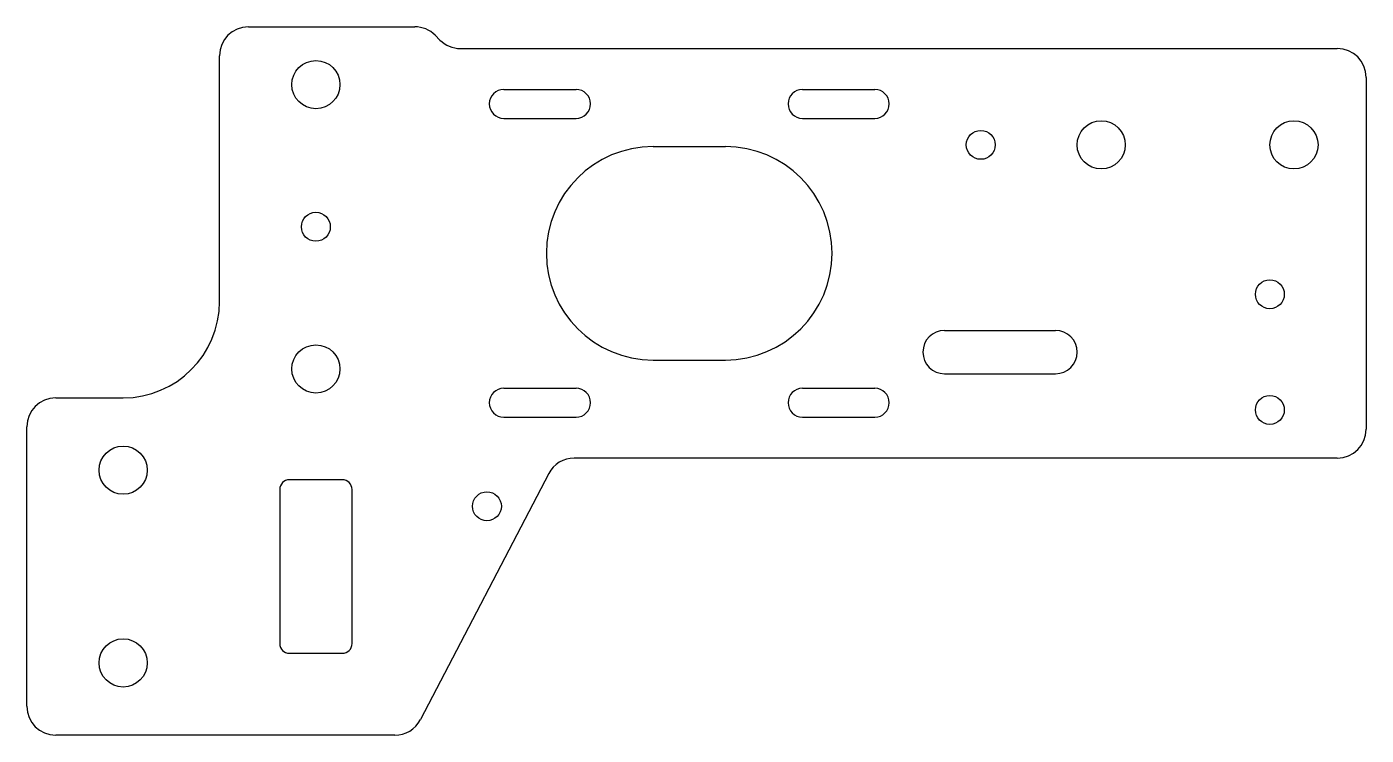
# Model space of a CAD drawing. Extents: x -20 to 119, y -50 to 24.
import ezdxf

# ---------------------------------------------------------------- set-up
doc = ezdxf.new("R2010")
doc.units = 0
doc.layers.add('Pad_cs', color=7, linetype='CONTINUOUS')

msp = doc.modelspace()

# ---------------------------------------------------------------- linework, layer by layer
at = {"layer": 'Pad_cs'}
for p, q in [((3, 23.5, 0.75), (20.2574, 23.5, 0.75)), ((22.3787, 22.6213, 0.75), (22.8713, 22.1287, 0.75)), ((24.9926, 21.25, 0.75), (116, 21.25, 0.75)), ((0, -5, 0.75), (0, 20.5, 0.75)), ((119, 18.25, 0.75), (119, -18.25, 0.75)), ((29.5, 17, 0.75), (37, 17, 0.75)), ((60.5, 17, 0.75), (68, 17, 0.75)), ((29.5, 14, 0.75), (37, 14, 0.75)), ((60.5, 14, 0.75), (68, 14, 0.75)), ((45, 11.075, 0.75), (52.5, 11.075, 0.75)), ((75.25, -8, 0.75), (86.75, -8, 0.75)), ((45, -11.075, 0.75), (52.5, -11.075, 0.75)), ((75.25, -12.5, 0.75), (86.75, -12.5, 0.75)), ((-17, -15, 0.75), (-10, -15, 0.75)), ((29.5, -14, 0.75), (37, -14, 0.75)), ((60.5, -14, 0.75), (68, -14, 0.75)), ((-20, -47, 0.75), (-20, -18, 0.75)), ((29.5, -17, 0.75), (37, -17, 0.75)), ((60.5, -17, 0.75), (68, -17, 0.75)), ((116, -21.25, 0.75), (36.8186, -21.25, 0.75)), ((12.75, -23.5, 0.75), (7.25, -23.5, 0.75)), ((34.1588, -22.8623, 0.75), (20.8412, -48.3877, 0.75)), ((6.25, -24.5, 0.75), (6.25, -40.5, 0.75)), ((13.75, -40.5, 0.75), (13.75, -24.5, 0.75)), ((7.25, -41.5, 0.75), (12.75, -41.5, 0.75)), ((18.1814, -50, 0.75), (-17, -50, 0.75))]:
    msp.add_line(p, q, dxfattribs=at)
for centre, radius in [((10, 17.5), 2.5), ((79, 11.25), 1.5), ((91.5, 11.25), 2.5), ((111.5, 11.25), 2.5), ((10, 2.75), 1.5), ((109, -4.25), 1.5), ((10, -12), 2.5), ((109, -16.25), 1.5), ((-10, -22.5), 2.5), ((27.75, -26.25), 1.5), ((-10, -42.5), 2.5)]:
    msp.add_circle(centre, radius, dxfattribs=at)
for centre, radius, start, end in [((3, 20.5, 0.75), 3, 90, 180), ((20.2574, 20.5, 0.75), 3, 45, 90), ((24.9926, 24.25, 0.75), 3, -135, -90), ((116, 18.25, 0.75), 3, 0, 90), ((29.5, 15.5, 0.75), 1.5, 90, -90), ((37, 15.5, 0.75), 1.5, -90, 90), ((60.5, 15.5, 0.75), 1.5, 90, -90), ((68, 15.5, 0.75), 1.5, -90, 90), ((45, 0, 0.75), 11.075, 90, -90), ((52.5, 0, 0.75), 11.075, -90, 90), ((-10, -5, 0.75), 10, -90, 0), ((75.25, -10.25, 0.75), 2.25, 90, -90), ((86.75, -10.25, 0.75), 2.25, -90, 90), ((-17, -18, 0.75), 3, 90, 180), ((29.5, -15.5, 0.75), 1.5, 90, -90), ((37, -15.5, 0.75), 1.5, -90, 90), ((60.5, -15.5, 0.75), 1.5, 90, -90), ((68, -15.5, 0.75), 1.5, -90, 90), ((116, -18.25, 0.75), 3, -90, 0), ((36.8186, -24.25, 0.75), 3, 90, 152.447), ((7.25, -24.5, 0.75), 1, 90, 180), ((12.75, -24.5, 0.75), 1, 0, 90), ((7.25, -40.5, 0.75), 1, 180, -90), ((12.75, -40.5, 0.75), 1, -90, 0), ((-17, -47, 0.75), 3, 180, -90), ((18.1814, -47, 0.75), 3, -90, -27.5528)]:
    msp.add_arc(centre, radius, start, end, dxfattribs=at)

doc.saveas('drawing.dxf')
